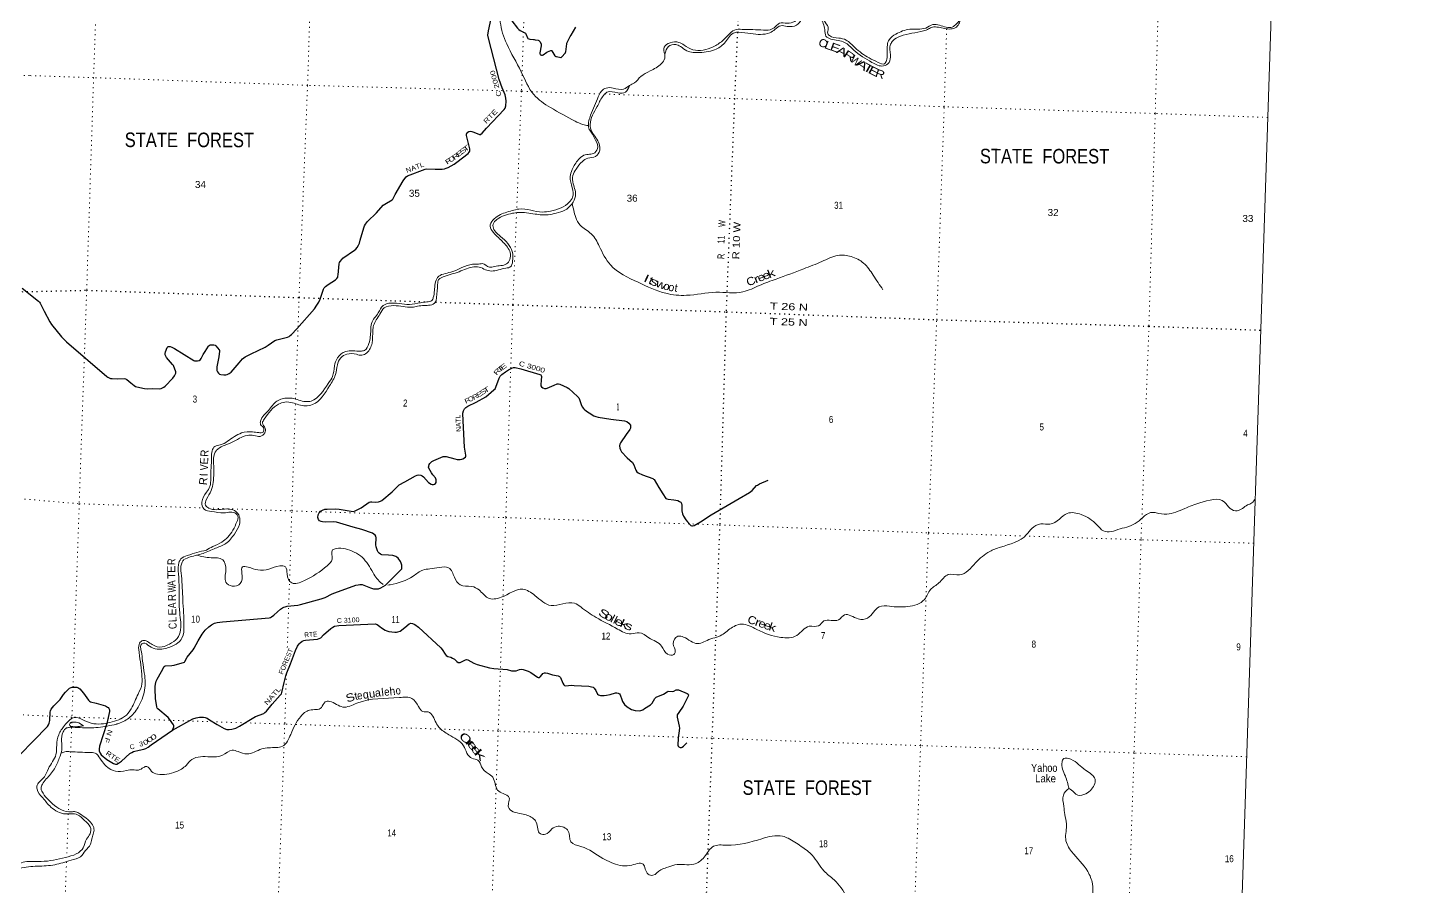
# Model space of a CAD drawing. Header units: feet. Extents: x -932108 to -739700, y 12311 to 202656.
# Drawn here: x -774070 to -739700, y 74600 to 96062 of the extents above; entities that cross this region are included whole.
import ezdxf
from ezdxf.enums import TextEntityAlignment as Align

# ---------------------------------------------------------------- set-up
doc = ezdxf.new("R2010")
doc.units = ezdxf.units.FT
doc.header["$LTSCALE"] = 80
doc.linetypes.add('DOT_DASHED', pattern=[7.7, 5, -1.2, 0.3, -1.2])
doc.linetypes.add('DOTTED', pattern=[1.5, 0.3, -1.2])
for name, color, linetype, lineweight in [('29', 7, 'Continuous', 25), ('30', 7, 'Continuous', 35), ('39', 7, 'Continuous', 13), ('4', 7, 'Continuous', 13), ('44', 7, 'DOT_DASHED', 13), ('6', 7, 'DOTTED', 25), ('7', 7, 'DOTTED', 13)]:
    doc.layers.add(name, color=color, linetype=linetype, lineweight=lineweight)
doc.layers.add('41', color=7, linetype='Continuous')

msp = doc.modelspace()

# ---------------------------------------------------------------- linework, layer by layer
at = {"layer": '29'}
msp.add_line((-758186.89, 84413.55), (-758110.75, 84296.78), dxfattribs=at)
for points in [[(-766705.48, 89420.8), (-766671.59, 89527.35), (-766656.03, 89558.79), (-766622.69, 89594.92), (-766553.75, 89642.34), (-766372.48, 89756.11), (-766338.6, 89788.32), (-766315.32, 89825.6), (-766310.66, 89846.57), (-766303.38, 89882.24), (-766279.11, 90158.86), (-766272.24, 90186.76), (-766255.94, 90217.05), (-766214.38, 90269.13), (-766186.08, 90296.28), (-765892.68, 90501.32), (-765865.9, 90526.96), (-765830.97, 90568.9), (-765796.04, 90622.49), (-765775.08, 90671.42), (-765751.86, 90745.76), (-765666.61, 91054.97), (-765647.01, 91107.15), (-765623.72, 91149.09), (-765568.65, 91214.38), (-765348.88, 91433), (-765180.13, 91619.78), (-765137.22, 91647.81), (-764956.08, 91755.61), (-764940.29, 91771.23), (-764926.32, 91792.2), (-764880.69, 91893.57), (-764676.26, 92234.13), (-764638.73, 92290.85), (-764601.48, 92332.79), (-764569.16, 92353.47), (-764133.43, 92526.19), (-764097.24, 92532.83), (-763876.49, 92526.14), (-763795.79, 92521.53), (-763707.3, 92521.53), (-763643.27, 92533.17), (-763603.68, 92544.83), (-763558.27, 92568.13), (-763403.81, 92649.66), (-763339.38, 92693.95), (-763057.63, 92915.31), (-763027.35, 92947.93), (-763017.03, 92972.39), (-763015.71, 92985.21), (-763015.71, 93029.48), (-763041.56, 93132.41), (-763092.62, 93362.78), (-763094.88, 93402.3), (-763090.23, 93416.28), (-763064.61, 93446.57), (-763034.1, 93465.21), (-763004.07, 93469.87), (-762964.48, 93467.54), (-762911.97, 93448.66), (-762774.81, 93385.92), (-762757.24, 93383.66), (-762736.28, 93395.31), (-762701.7, 93422.25), (-762600.45, 93549.69), (-762152.33, 94010.68), (-762128.53, 94047.74), (-762116.88, 94103.66), (-762107.5, 94219.07), (-762109.9, 94294.73), (-762128.01, 94379), (-762208.38, 94556.17), (-762276.09, 94760.97), (-762548.19, 95791.55), (-762559.31, 95869.89), (-762548.09, 95974.98), (-762364.07, 96838.35)], [(-761960.02, 96229.62), (-761818.83, 96042.32), (-761786.23, 96009.7), (-761756.63, 95986.04), (-761637.4, 95929.67), (-761623.22, 95918.83), (-761613.91, 95907.17), (-761572, 95804.65), (-761562.1, 95790.67), (-761541.72, 95779.02), (-761516.11, 95772.03), (-761420.18, 95765.55), (-761403.75, 95761.54), (-761378.14, 95755.72), (-761303.63, 95741.74), (-761287.32, 95734.75), (-761276.47, 95726.6), (-761257.05, 95704.46), (-761230.27, 95641.54), (-761229.11, 95626.4), (-761228.92, 95607.96), (-761267.15, 95425.34), (-761267.24, 95412.61), (-761264.04, 95402.71), (-761257.34, 95392.22), (-761248.9, 95382.9), (-761238.71, 95375.33), (-761225.62, 95371.25), (-761217.76, 95369.5), (-761204.13, 95370.17), (-761193.3, 95372.41), (-761183.7, 95377.07), (-761087.93, 95442.9), (-761071.74, 95453.09), (-760991.88, 95485.43), (-760981.4, 95487.76), (-760972.58, 95486.86), (-760965.1, 95483.68), (-760959.86, 95479.02), (-760892.04, 95356.69), (-760883.29, 95349.39), (-760865.85, 95339.21), (-760843.73, 95333.38), (-760736.61, 95312.41), (-760726.13, 95313.58), (-760719.32, 95317.98), (-760624.83, 95431.25), (-760617.85, 95444.06), (-760615.88, 95453.35), (-760588.74, 95651.45), (-760585.83, 95674.75), (-760580.01, 95688.73), (-760506.65, 95836.69), (-760483.97, 95873.22), (-760359.37, 96072.04)], [(-774199.43, 89547.87), (-773798.8, 89227.92), (-773772.6, 89202.29), (-773753.45, 89175.55), (-773735.93, 89141.71), (-773655.55, 88974.09), (-773510.82, 88711.82), (-773467.56, 88645.4), (-773220.73, 88335.5), (-773159.22, 88271.69), (-773096.15, 88212), (-772087.66, 87339.72), (-772062.26, 87324.22), (-772027.33, 87307.91), (-771992.4, 87296.26), (-771952.81, 87289.27), (-771817.9, 87280.15), (-771650.1, 87291.6), (-771618.96, 87285.88), (-771587.22, 87268.3), (-771488.67, 87185.41), (-771403.27, 87114.51), (-771373, 87095.87), (-771340.32, 87084.56), (-771146.47, 87042.55), (-771069.11, 87035.29), (-770954.15, 87039.47)], [(-769625.76, 87967.54), (-769546.22, 88097.82), (-769527.01, 88119.96), (-769501.98, 88132.77), (-769455.4, 88137.43), (-769411.16, 88135.1), (-769381.16, 88123.47), (-769364.01, 88110.64), (-769277.23, 88011.6), (-769270.86, 87998.8), (-769268.54, 87977.83), (-769285.27, 87832.34), (-769332.96, 87586.12), (-769334.32, 87493.17), (-769318.02, 87455.89), (-769294.43, 87423.81), (-769273.78, 87404.62), (-769238.85, 87395.3), (-769162.8, 87383.13), (-769115.44, 87383.65), (-769075.85, 87392.97), (-769026.95, 87413.94), (-768980.5, 87453.01), (-768782.58, 87682.07), (-768691.63, 87786.76), (-768660.2, 87810.06), (-768628.64, 87830.32), (-768476.32, 87906.83), (-768127.06, 88078.83), (-768052.44, 88124.63), (-767886.45, 88241.18), (-767835.88, 88259.77), (-767704.64, 88289.15), (-767570.42, 88327.34), (-767533.16, 88343.65), (-767506.19, 88362.68), (-767467.96, 88394.92), (-767337.63, 88536.54), (-766892.68, 89035.48), (-766833.42, 89126.57), (-766789.18, 89203.46), (-766756.72, 89277.82), (-766705.48, 89420.8)], [(-770954.15, 87039.47), (-770769.07, 87036.51), (-770726.81, 87044.61), (-770694.21, 87056.27), (-770661.61, 87072.58), (-770631.15, 87097.38), (-770433.72, 87304.51), (-770391.49, 87361.51), (-770367.17, 87406.77), (-770363.55, 87424.42), (-770366.05, 87456.59), (-770422.78, 87613.31), (-770443.89, 87643.45), (-770594.91, 87818.35), (-770613.88, 87848.5), (-770627.85, 87881.12), (-770632.51, 87916.07), (-770623.94, 87956.53), (-770576.62, 88062.87), (-770556.72, 88088.68), (-770530.05, 88095.49), (-770506.76, 88095.49), (-770462.52, 88076.85), (-770399.13, 88041.47), (-769913.84, 87742.04), (-769894.93, 87734.33), (-769867.56, 87729.67), (-769819.83, 87734.33), (-769779.08, 87745.98), (-769746.66, 87764.4), (-769725.52, 87787.92), (-769677.61, 87888.54), (-769625.76, 87967.54)], [(-763939.06, 84884.03), (-763974.37, 84934), (-764007.72, 84993.43), (-764038, 85054.01), (-764044.98, 85077.31), (-764040.83, 85104.88), (-764026.35, 85140.23), (-764012.38, 85168.19), (-763986.77, 85196.15), (-763963.48, 85214.79), (-763909.2, 85243.64), (-763679.39, 85340.62), (-763641.79, 85347.6), (-763604.87, 85345.28), (-763388.21, 85282.39), (-763327.76, 85270.72), (-763250.92, 85266.05), (-763217.15, 85273.05), (-763189.28, 85288.12), (-763125.17, 85328.97), (-763112.36, 85349.94), (-763108.98, 85376.13), (-763144.57, 85580.26), (-763176.18, 86230.89), (-763187.86, 86426.53), (-763172.9, 86484.74), (-763149.62, 86531.34), (-763117.02, 86563.97), (-763059.34, 86605.23), (-762854.34, 86702.54), (-762610.35, 86836.91), (-762544.17, 86890.19), (-762409.11, 87006.7), (-762380, 87036.99), (-762360.02, 87074.82), (-762280.61, 87302.41), (-762254.26, 87349.23), (-762212.34, 87395.83), (-762122.39, 87462.53), (-762047.01, 87507.68), (-761963.18, 87554.28), (-761923.23, 87567.95), (-761881.67, 87570.6), (-761739.24, 87534.13), (-761261.1, 87393.5), (-761240.65, 87379.96), (-761228.5, 87370.2), (-761221.51, 87342.24), (-761229.55, 87248.14), (-761240.14, 87132.52), (-761236.74, 87106.74), (-761223.84, 87083.59), (-761186.58, 87055.63), (-761149.33, 87041.64), (-761107.61, 87044.17), (-761079.47, 87050.96), (-760900.91, 87127.5), (-760827.97, 87155.82), (-760793.04, 87160.48), (-760761.78, 87152.45), (-760580.87, 87070.84), (-760538.06, 87039.31), (-760321.5, 86843.58), (-760289.57, 86807.45), (-760267.94, 86766.68), (-760232.97, 86644.75), (-760202.74, 86587.26), (-760172.46, 86545.32), (-760156.16, 86526.67), (-760094.16, 86476.31), (-760032.74, 86433.47), (-759916.31, 86363.56), (-759860.26, 86339.74), (-759804.54, 86323.95), (-759488.22, 86274), (-759143.69, 86234.77), (-759084.99, 86216.76), (-759038.42, 86177.15), (-758998.83, 86128.22), (-758994.36, 86088.04), (-758998.83, 86048.99), (-759012.8, 86016.37), (-759105.12, 85895.01), (-759247.99, 85687.82), (-759261.2, 85651.11), (-759271.28, 85606.26), (-759261.97, 85550.33), (-759245.67, 85508.39), (-759219.28, 85460.81), (-759079.98, 85314.29), (-758951.1, 85191.49), (-758915.26, 85137.33), (-758866.11, 85000.71), (-758841.65, 84963.14), (-758804.39, 84935.17), (-758696.04, 84883.44), (-758441.12, 84795.36), (-758419.01, 84781.38), (-758407.45, 84767.64), (-758287.42, 84567.7), (-758186.89, 84413.55)], [(-765043.16, 82875.37), (-765213.07, 82888.85), (-765247.72, 82900.92), (-765277.99, 82924.22), (-765301.28, 82949.86), (-765321.28, 82988.85), (-765357.16, 83082.67), (-765366.1, 83139.34), (-765352.18, 83312.5), (-765362.98, 83352.97), (-765381.61, 83380.94), (-765409.56, 83404.24), (-765446.07, 83424.15), (-765715.12, 83515.61), (-765932.56, 83580.05), (-766348, 83700.18), (-766409.65, 83707.84), (-766626.7, 83700.5), (-766692.64, 83707.17), (-766725.24, 83716.49), (-766769.48, 83739.79), (-766791.82, 83769.81), (-766811.4, 83821.35), (-766805.2, 83889.72), (-766778.8, 83940.18), (-766743.87, 83979.8), (-766699.62, 84005.43), (-766635.52, 84023.67), (-766580.86, 84028.73), (-766366.15, 84035.88), (-766282.8, 84026.4), (-765977.96, 83973.79), (-765924.19, 83972.81), (-765877.61, 83986.79), (-765732.99, 84062.28), (-765532.98, 84201.16), (-765494.61, 84214.71), (-765463.12, 84212.81), (-765364.32, 84203.96), (-765295.46, 84210.48), (-765248.88, 84224.46), (-765210.79, 84244.56), (-764952.97, 84458.38), (-764815.18, 84602.99), (-764777.34, 84632.25), (-764640.11, 84708.92), (-764369.83, 84858.27), (-764331.17, 84873.81), (-764290.65, 84881.57), (-764239.42, 84874.58), (-764202.17, 84860.6), (-764175.32, 84838.59), (-764044.01, 84694.24), (-763982.11, 84648.56), (-763951.84, 84641.57), (-763920.68, 84641.77), (-763893.62, 84650.89), (-763872.66, 84669.53), (-763856.36, 84692.84), (-763850.51, 84726), (-763851.71, 84760.41), (-763874.99, 84807.01), (-763939.06, 84884.03)], [(-758110.75, 84296.78), (-758091.84, 84282.73), (-758054.58, 84273.41), (-757912.67, 84264.65), (-757814.73, 84243.12), (-757768.15, 84222.15), (-757739.42, 84199.16), (-757721.58, 84170.88), (-757714.59, 84128.94), (-757710.08, 83985.2), (-757693.64, 83912.23), (-757670.35, 83856.31), (-757614.46, 83758.44), (-757575.69, 83709.19), (-757486.39, 83620.96), (-757467.76, 83611.64), (-757445.36, 83610.72), (-757402.56, 83620.96), (-757246.29, 83712.15), (-756981.33, 83885.95), (-756283.39, 84293.77), (-756020.89, 84447.68), (-755957.63, 84492.45), (-755843.52, 84615.95), (-755826, 84630.94), (-755773.66, 84657.89), (-755558.28, 84748.86)], [(-767820.05, 81466.28), (-767749.78, 81527.28), (-767693.95, 81563.4), (-767663.68, 81577.38), (-767626.42, 81591.36), (-767577.38, 81603.36), (-767315.68, 81631.69), (-767246.85, 81647.28), (-766727.83, 81786.65), (-766633.26, 81822.05), (-766451.91, 81912.36), (-766386.42, 81938.56), (-765862.76, 82125.12), (-765800.77, 82138.95), (-765758.86, 82143.61), (-765705.3, 82143.61), (-765659.76, 82132.76), (-765492.59, 82065.4), (-765423.53, 82038.76), (-765350.7, 82034.47), (-765293.13, 82041.09), (-765234.92, 82062.06), (-765176.7, 82092.35), (-765123.66, 82129.32), (-764735.63, 82507.85), (-764716.79, 82537.42), (-764712.13, 82563.05), (-764712.13, 82628.29), (-764728.43, 82679.56), (-764746.91, 82721.42), (-764807.61, 82800.73), (-764837.88, 82826.36), (-764863.49, 82842.67), (-764938.44, 82867.06), (-765043.16, 82875.37)], [(-770317.6, 80155.36), (-770169.4, 80193.13), (-770148.33, 80204.91), (-770139.02, 80218.89), (-770080.06, 80326.8), (-769927.11, 80517.15), (-769902.26, 80554.29), (-769799.66, 80741.52), (-769701.57, 80906.9), (-769630.21, 81004.16), (-769538.84, 81088.86), (-769471.86, 81136.98), (-769394.32, 81175.5), (-769329.82, 81195.23), (-769196.68, 81213.16), (-768025.67, 81313.84), (-767994.34, 81321.06), (-767968.73, 81335.04), (-767915.67, 81383.28), (-767820.05, 81466.28)], [(-770444.27, 78502.29), (-769937.86, 78786.59), (-769856.19, 78816.17), (-769772.36, 78827.83), (-769672.23, 78827.83), (-769627.98, 78820.83), (-769582.05, 78802.94), (-769518.54, 78764.91), (-769332.54, 78646.1), (-769152.94, 78545.87), (-769083.08, 78524.9), (-769032, 78526.06), (-768964.32, 78534.22), (-768864.18, 78559.85), (-768771.23, 78602.25), (-768412.83, 78823.91), (-768371.67, 78844.14), (-768165.67, 78920.33), (-768134.15, 78944.34), (-768096.89, 78979.29), (-767955.62, 79153.11), (-767749.92, 79377.75), (-767724.31, 79412.7), (-767709.97, 79450.93), (-767658.18, 79701.04), (-767616.38, 79863.64), (-767590.41, 79934.66), (-767493.12, 80166.06), (-767373.26, 80496.47), (-767316.8, 80608.1), (-767281.87, 80659.36), (-767254.43, 80691.32), (-767200.37, 80731.6), (-767160.78, 80747.91), (-767124.45, 80756.34), (-766820.69, 80779.78), (-766776.55, 80792.18), (-766739.29, 80813.15), (-766667.74, 80884.19), (-766489.31, 81049.86), (-766441.22, 81083.45), (-766394.65, 81102.1), (-766284.98, 81117.29), (-765376.33, 81159.75), (-765354.9, 81158.02), (-765326.96, 81146.37), (-765261.3, 81095.5), (-765218.46, 81065.79)], [(-765218.46, 81065.79), (-765130.79, 81004.99), (-765089.44, 80987.92), (-765040.53, 80973.94), (-764891.5, 80955.3), (-764847.26, 80955.3), (-764814.5, 80960.38), (-764756.44, 80983.26), (-764637.24, 81074.24), (-764528.23, 81160.35), (-764488.64, 81176.66), (-764446.28, 81171.85), (-764388.51, 81148.7), (-764293.74, 81078.89), (-763739.98, 80561.5), (-763705.73, 80524.07), (-763632.86, 80407.71), (-763600.69, 80372.3), (-763560.67, 80349.45), (-763491.28, 80326.11), (-763444.24, 80307.51), (-763398.01, 80276.27), (-763339.45, 80218.96), (-763305.32, 80200.53), (-763276.58, 80193.33), (-763257.95, 80197.99), (-763188.24, 80227.94), (-763125.21, 80263.23), (-763092.61, 80270.22), (-763066.96, 80263.24), (-762914.23, 80178.25), (-762829.47, 80149.05), (-762519.76, 80062.84), (-762417.21, 80044.05), (-762082.36, 80020.98), (-761973.7, 79990.61), (-761920.49, 79985.63), (-761857.26, 79990.61), (-761768.77, 80025.56), (-761726.68, 80031.35), (-761682.61, 80025.56), (-761558.03, 79978.97), (-761491.62, 79946.59), (-761325.16, 79827.5), (-761306.53, 79820.51), (-761287.6, 79820.63), (-761269.28, 79825.17), (-761252.98, 79839.16), (-761207.62, 79894.69), (-761185.44, 79918.38), (-761150.51, 79934.69), (-761122.57, 79937.02), (-761074.25, 79931.73), (-760946.77, 79885.15), (-760801.22, 79862.46), (-760772.86, 79849.55), (-760749.98, 79822.84), (-760690.26, 79682.31), (-760667.32, 79638.77), (-760648.69, 79620.13), (-760633.52, 79615.31), (-760464.56, 79627.66), (-760401.85, 79624.79), (-760038.58, 79606.14), (-759969.36, 79591.2), (-759926.81, 79578.18), (-759905.85, 79559.54), (-759864.99, 79499.26), (-759820.92, 79404.61), (-759795.25, 79384.78), (-759748.67, 79373.13), (-759659.01, 79371.26), (-759599.64, 79377.79), (-759503.74, 79399.86), (-759372.38, 79436.93), (-759341.16, 79438.38), (-759303.9, 79429.06), (-759273.63, 79410.42), (-759258.99, 79388.66), (-759217.42, 79274.12)], [(-770444.27, 78502.29), (-770414.96, 78592.43), (-770412.63, 78620.39), (-770421.03, 78643.35), (-770522.08, 78778.84), (-770557.6, 78821.71), (-770810.83, 79039.82), (-770827.13, 79058.46), (-770838.82, 79086.89), (-770868.3, 79294.87), (-770880.69, 79538.48), (-770877.57, 79598.11), (-770871.38, 79657.31), (-770852.75, 79727.22), (-770827.29, 79780.47), (-770718.63, 79969.56), (-770650.16, 80095.38), (-770631.15, 80109.25), (-770458.22, 80119.53), (-770399.83, 80130.34), (-770317.6, 80155.36)], [(-774612.84, 77530.47), (-773572.84, 78598.8), (-773544.63, 78641.34), (-773528.33, 78678.63), (-773515.34, 78745.11), (-773506.59, 78956.26), (-773498.06, 78990.87), (-773477.1, 79030.48), (-773410.68, 79113.72), (-773252.51, 79271.85), (-773169.41, 79395.69), (-773118.49, 79459.23), (-773017.26, 79553.94), (-772978.78, 79575.73), (-772954.36, 79582.51), (-772839.06, 79582.72), (-772809.93, 79575.45), (-772759.88, 79540.78), (-772670.55, 79432.92), (-772542.05, 79252.74), (-772517.71, 79228.54), (-772492.09, 79216.89), (-772356.94, 79179.02), (-772123.53, 79110.25), (-772068.28, 79084.07), (-772047.32, 79070.09), (-772035.68, 79051.45), (-772021.71, 79014.17), (-772020.09, 78976.46), (-772089.24, 78668.9), (-772270.58, 78104.54), (-772281.36, 78033.18), (-772275.53, 77986.57), (-772255.74, 77928.32), (-772229.15, 77892.32), (-772089.27, 77771.71), (-771921.58, 77669.67), (-771873.85, 77653.36), (-771838.77, 77658.71), (-771797, 77678.99), (-771718.69, 77729.92), (-771508.25, 77923.66), (-771464.71, 77951.81), (-771418.61, 77970.26), (-771278.66, 78009.65), (-771158.96, 78033.18), (-771111.23, 78049.49), (-771056.5, 78079.78), (-770978.6, 78136.85), (-770444.27, 78502.29)], [(-759217.42, 79274.12), (-759198.47, 79221.89), (-759149.05, 79149.44), (-759079.02, 79085.77), (-758974.4, 79023.61), (-758884.24, 78995.89), (-758783.45, 78988.66), (-758736.88, 78995.65), (-758687.04, 79013.62), (-758646.06, 79044.59), (-758499.36, 79142.45), (-758458.3, 79184.21), (-758385.25, 79300.91), (-758352.63, 79329.49), (-758174.25, 79403.45), (-758081.37, 79466.36), (-758052.08, 79478.61), (-757941.77, 79472.27), (-757916.03, 79480.34), (-757857.82, 79512.96), (-757826.29, 79517.67), (-757794.94, 79512.96), (-757578.38, 79424.41), (-757559.64, 79408.31), (-757550.43, 79384.8), (-757552.76, 79356.84), (-757682.94, 79103.9), (-757792.85, 78948.73), (-757827.54, 78888.47), (-757832.2, 78865.17), (-757829.65, 78829.89), (-757776.45, 78605.46), (-757775.15, 78555.26), (-757807.24, 78307.05), (-757813.26, 78127.74), (-757805.42, 78103.21), (-757786.79, 78089.23), (-757751.86, 78072.91), (-757726.2, 78070.06), (-757705.29, 78079.9), (-757675.21, 78104.86), (-757586.98, 78188.72)]]:
    msp.add_lwpolyline(points, dxfattribs=at)
at = {"layer": '39'}
for points in [[(-762291, 96861.12), (-762271.29, 96634.75), (-762252.18, 96198.13), (-762092.09, 95653.12), (-761728.21, 94954.91), (-761415.73, 94385.82), (-760998.73, 94062.9), (-760382.63, 93724.18), (-760192.34, 93638.09), (-760049.15, 93610.61)], [(-750732.62, 96287.82), (-750846.92, 96156.84), (-750955.16, 96072.26), (-751276.12, 96119.02), (-751438.97, 96133.42), (-751617.79, 96049.56), (-752016.54, 96016.61), (-752366.32, 95894.99), (-752533.19, 95756.17), (-752576.55, 95628.71), (-752582.21, 95382.74), (-752600.09, 95236.12), (-752649.68, 95155.31), (-752807.62, 95191.71), (-753031.28, 95301.3), (-753388.22, 95561.35), (-753608.78, 95749.51), (-753792.43, 95799.02), (-754026.13, 95858.54), (-754068.15, 95918.69), (-754053.63, 96031.13), (-754129.87, 96195.53), (-754329.61, 96604.86), (-754493.24, 96855.38), (-754603.32, 96877.82), (-754685.05, 96800.27), (-754723.85, 96583.84), (-754755.06, 96355.01), (-754891.71, 96215.02), (-755083.21, 96167.97), (-755270.71, 96171.22), (-755362.52, 96094.06), (-755554.07, 95994.55), (-755668.97, 95996.99), (-756206.89, 96015.86), (-756397.2, 95999.04), (-756547.16, 95879.75), (-756700.41, 95728.3), (-756928.11, 95581.76), (-757437.45, 95506.69), (-757658.86, 95622.24), (-757787.33, 95689.78), (-758005.61, 95680.1), (-758153.23, 95568.79), (-758140, 95392.71)], [(-758140.27, 95396.33), (-758049.7, 95584.95), (-757866.03, 95638.36), (-757748.92, 95589.41), (-757587.79, 95480.24), (-757264.81, 95436.74), (-756851.69, 95524.31), (-756624.81, 95701.15), (-756397.81, 95932.47), (-756286.46, 95942.27), (-755987.11, 95910.47), (-755518.25, 95930.6), (-755385.84, 96014.25), (-755241.02, 96105.49), (-755078.17, 96091.09), (-754847.02, 96120.46), (-754707.56, 96280.52), (-754631.39, 96523.75), (-754609.78, 96765.06), (-754532.2, 96788.28), (-754423.17, 96636.74), (-754244.99, 96294.84), (-754139.27, 96008.22), (-754111.3, 95847.72), (-753987.09, 95774.29), (-753645.4, 95690.39), (-753416.86, 95499.9), (-752961.04, 95189.6), (-752673.98, 95101.77), (-752535.44, 95187.2), (-752501.79, 95375.58), (-752495.26, 95643.71), (-752441.48, 95728.4), (-752251.23, 95846.12), (-751669, 95978.9), (-751544.05, 96026.51), (-751451.5, 96071.35), (-751298.33, 96067.42), (-750989.3, 96025.15), (-750852.27, 96072.3), (-750775.3, 96182.31), (-750732.82, 96287.62)], [(-758140, 95392.71), (-758139.86, 95293.83), (-758223.74, 95161.88), (-758505.4, 94977.08), (-758736.73, 94840.77), (-758900.45, 94679.64), (-759023.34, 94612.98)], [(-759022.51, 94613.48), (-759119.32, 94450.02), (-759313.73, 94431.33), (-759585.52, 94445.92), (-759696.97, 94331.19), (-759831.71, 94086.2), (-760004.6, 93640.89), (-759961.47, 93455.58), (-759862.44, 93306.44), (-759765.81, 92993.94), (-759868.69, 92840.54), (-760066.16, 92795.74), (-760200.35, 92718.21), (-760357.36, 92522.52), (-760438.08, 92368.25), (-760426.36, 92153.89), (-760371.95, 91845.05), (-760464.34, 91650.88), (-760635.87, 91496.1), (-760852.49, 91425.82), (-761051.89, 91383.11), (-761382.02, 91401.98), (-761802.15, 91440.49), (-761946.21, 91419.85), (-762335.62, 91265.47), (-762428.94, 91150.03), (-762433.65, 91081.6), (-762247.3, 90844.32), (-761953.71, 90461.62), (-761943.02, 90221.07), (-761996.84, 90083.92), (-762111.16, 90050.02), (-762477.16, 89977.46), (-762623.18, 90009.36), (-762777.85, 90077.92), (-762953.5, 90074.65), (-763329.86, 89943.97), (-763728.55, 89810.13), (-763795, 89762.26), (-763817.81, 89644.08), (-763844.78, 89318.22), (-763869.29, 89208.19), (-764007.75, 89124.77), (-764155.2, 89120.41), (-764319.55, 89096.52), (-764457.64, 89073.63), (-764918.07, 89113.71), (-765152.43, 89054.2), (-765259.26, 88902.96), (-765420, 88612.57), (-765438.87, 88492.22), (-765457.3, 88178.14), (-765590.02, 87933.07), (-765715.44, 87873.36), (-765845.66, 87896.58), (-766087.63, 87899.92), (-766238.49, 87808.92), (-766324.2, 87630.63), (-766372.08, 87388.32), (-766518.25, 87109.46), (-766944.29, 86639.68), (-767121.06, 86608.2), (-767446.86, 86685.43), (-767635.82, 86702.85), (-767793.15, 86652.46), (-768152.86, 86278.98), (-768195.03, 86181.74), (-768127.59, 86049.97), (-768138.32, 85931.33), (-768254.62, 85847.06), (-768409.17, 85867.18), (-768574.43, 85871.58), (-768970.84, 85693.25), (-769350.06, 85490.04), (-769397.56, 85411.16), (-769417.32, 85165.74), (-769427.76, 84695.96), (-769476.15, 84492.01), (-769595.6, 84276.69), (-769617.67, 84126.2), (-769539.87, 84052.55), (-769143.27, 84031.1), (-768833.9, 83946.44), (-768764.68, 83808.55), (-768773.21, 83643.41), (-768897.56, 83406.09), (-769108.53, 83172.12), (-769367.5, 83051.01), (-769681.09, 82921.43), (-770001.5, 82833.48), (-770161.4, 82769.06)], [(-759022.08, 94613.73), (-759170.85, 94524.66), (-759430.23, 94546.84), (-759607.66, 94549.7), (-759723.8, 94469.45), (-759824.01, 94281.64), (-760016.22, 93806.81), (-760027.66, 93516.67), (-759968.62, 93427.61), (-759899.7, 93300.58), (-759812.99, 93076.49), (-759891.31, 92932.22), (-760160.07, 92870.01), (-760297.47, 92762.34), (-760454.68, 92510.15), (-760503.89, 92336.5), (-760454.42, 92056.1), (-760443.57, 91819.58), (-760529.06, 91697.79), (-760730.34, 91556.28), (-760997.8, 91475.85), (-761194.47, 91451.2), (-761786.65, 91526.66), (-761957.69, 91486.89), (-762287.25, 91366.5), (-762435.2, 91247.13), (-762505.69, 91096.51), (-762423.01, 90941.95), (-762176.63, 90692.25), (-762005.02, 90439.4), (-762013.95, 90264.18), (-762096.96, 90154.4), (-762395.93, 90093.36), (-762523.87, 90072.1), (-762699.82, 90163.68), (-762760.73, 90153.94), (-762825.51, 90148.38), (-762944.67, 90144.94), (-763489, 89950.15), (-763821.13, 89815.74), (-763879.46, 89666.66), (-763925.67, 89313.29), (-763964.95, 89238.14), (-764091.35, 89204.7), (-764249.43, 89186.63), (-764521.5, 89142.71), (-765038.88, 89170.87), (-765180.26, 89115.82), (-765302.31, 88936.92), (-765470.23, 88669), (-765489.07, 88498.21), (-765536.41, 88167.08), (-765646.06, 87995.78), (-765745.72, 87975.43), (-766115.23, 87967.59), (-766323.18, 87810.19), (-766395.82, 87605.16), (-766444.49, 87342.7), (-766550.11, 87171.24), (-766981.09, 86729.9), (-767120.88, 86715.15), (-767452.49, 86798.65), (-767701.21, 86784.09), (-767834.53, 86728.73), (-768043.41, 86496.71), (-768245.58, 86230.11), (-768242.87, 86145.26), (-768163.93, 86049.36), (-768179.75, 85955.14), (-768291.33, 85939.29), (-768443.87, 85959.34), (-768717.33, 85931.61), (-769068.43, 85725.29), (-769255.63, 85633.68), (-769386.3, 85594.36), (-769455.13, 85486.04), (-769469.86, 85317.11), (-769490.35, 84797.27), (-769510.37, 84596.26), (-769598.84, 84450.36), (-769709.41, 84204.43), (-769657.74, 84030.9), (-769472.38, 83973.25), (-769159.17, 83934.86), (-768859.18, 83919.17), (-768809.51, 83848.63), (-768835.05, 83712.4), (-769064.14, 83325.78), (-769212.09, 83206.41), (-769434.41, 83093.97), (-769599.37, 83003.51)], [(-760453.04, 91665.65), (-760364.47, 91318.08), (-760255.18, 91122.13), (-759979.17, 90907.6), (-759777.63, 90595.06), (-759499.38, 90130.22), (-758808.36, 89695.76), (-758111.07, 89420.48), (-757598.59, 89370.31), (-756861.22, 89446.61), (-756186.98, 89456.75), (-755768.97, 89620.12), (-755355.31, 89775.58), (-754667.27, 90033.4), (-754214.23, 90215.58), (-753814.91, 90365.55), (-753481.07, 90338.46), (-753168.75, 90174.99), (-752930.48, 89873.13), (-752686.61, 89508.51)], [(-746760.52, 83537.33), (-746332.36, 83702.32), (-745945.42, 83947.61), (-745859.12, 83936.19), (-745594.17, 83901.69), (-745144.65, 84045.67), (-744761.92, 84184.17), (-744147.8, 84204.72), (-744010.89, 84044.02), (-743829.56, 83986.53), (-743573.66, 84131.98), (-743466.77, 84182.31), (-743381.62, 84297.78)], [(-765062.14, 82130.26), (-765003.22, 82140.96), (-764427.89, 82354.72), (-764183.83, 82506.68), (-764015.21, 82536.46), (-763779.79, 82571.71), (-763542.17, 82560.47), (-763396.11, 82324.75), (-763256.29, 82135.69), (-762967.32, 82096.22), (-762781.07, 82010.28), (-762565.01, 81810.19), (-762231.52, 81825.49), (-761688.97, 82026.4), (-761388.34, 81873.47), (-760980.72, 81619.52), (-760688.51, 81662.66), (-760397.4, 81677.59), (-760241.67, 81584.77), (-759856.62, 81321.61), (-759319.26, 81032.36), (-758983.11, 80910.34), (-758782.18, 80940.88), (-758536.92, 80816.33), (-758218.45, 80604.19), (-758072.89, 80406.83), (-757913.91, 80396.62), (-757876.89, 80465.81), (-757931.71, 80661.66), (-757811.2, 80852.73), (-757672.77, 80833.23), (-757320.16, 80668.19), (-756992.77, 80784.62), (-756788.55, 80847.32), (-756514.87, 81034.45), (-756223.58, 81156.33), (-755837.55, 81020.26), (-755240.06, 80823.52), (-754840.6, 80874.6), (-754527.05, 81100.54), (-754294.44, 81115.73), (-754160.68, 81233.63), (-753800.44, 81262.02), (-753644.28, 81385.1), (-753305.17, 81287.18), (-753070.3, 81308.33), (-752780.8, 81589.69), (-752522.09, 81601.84), (-752066.35, 81596.26), (-751647.79, 81773.73), (-751496.86, 82020.11), (-751286.57, 82185.49), (-751052.38, 82394.33), (-750770.21, 82387.41), (-750371.13, 82684.7), (-750016.85, 82971.62), (-749750.37, 83078.31), (-749096.45, 83391.93), (-748965.21, 83548.27), (-748742.96, 83658.7), (-748513.24, 83651.8), (-748276.27, 83777.8), (-748081.04, 83919.55), (-747728.99, 83893.77), (-747339.75, 83634.49), (-747176.09, 83486.88), (-746760.52, 83537.33)], [(-769599.37, 83003.51), (-770076.7, 82870.7), (-770233.37, 82785.98), (-770297.58, 82641.16), (-770289.82, 82326.06), (-770271.62, 81508.08), (-770246.6, 81016.75), (-770327.78, 80799.94), (-770520.99, 80658.12), (-770701.44, 80584.41), (-770951.33, 80642.54), (-771187.39, 80744.53), (-771266.56, 80681.01), (-771288.87, 80524.48), (-771248.72, 80212.16), (-771214.46, 79904.1), (-771207.88, 79661.69), (-771304.58, 79409.16), (-771480.5, 79040.66), (-771647.66, 78843.33), (-771841.26, 78747.77)], [(-769838.45, 82879.18), (-769479.77, 82813.22), (-769191.12, 82765.69), (-769110.64, 82504.26), (-769110.3, 82205.59), (-768956.91, 82104.79), (-768750.6, 82169.43), (-768708.2, 82426.08), (-768697.74, 82589.13), (-768556.89, 82579.62), (-768309.49, 82509.48), (-768036.43, 82527.13), (-767764.78, 82611.42), (-767622.56, 82585.72), (-767581.04, 82410.57), (-767464.88, 82184.08), (-767160.1, 82238.84), (-766578.33, 82615.8), (-766456.92, 82778.58), (-766441.82, 83008.04), (-766353.69, 83042.96), (-766124.05, 83034.04), (-765704.54, 82826.05), (-765433.26, 82440.17), (-765213.94, 82169.32), (-765183.43, 82148.34)], [(-770161.4, 82769.06), (-770203.94, 82703.38), (-770234.55, 82602.39), (-770223.7, 82365.87), (-770186.85, 81765.11), (-770157.95, 81116.22), (-770208.61, 80803.39), (-770308.05, 80686.17), (-770511.84, 80583.1), (-770830.65, 80530.9), (-771021.41, 80604.9), (-771173.82, 80679.43), (-771238.49, 80625.44), (-771234.72, 80516.32), (-771200.75, 80303.12), (-771160.37, 79996.84), (-771127.83, 79747.37), (-771143.57, 79501.79), (-771305.52, 79078.26), (-771538.06, 78808.81), (-771826.35, 78660.59), (-771850.75, 78653.88)], [(-754374.79, 72162.67), (-754393.99, 72293.08), (-754165.21, 72518.28), (-754079.42, 72698.58), (-754094.04, 72890.85), (-754084.32, 73086.22), (-753963.18, 73293.4), (-753717.27, 73441.25), (-753475.76, 73528.73), (-753407.46, 73725.86), (-753503.91, 74145.3), (-753591.29, 74334.35), (-753907.15, 74766.34), (-754160.6, 74990.09), (-754453.96, 75378.84), (-754729.57, 75603.44), (-755054.56, 75803.73), (-755193.75, 75855.55), (-755714.7, 75793.04), (-756600.61, 75633.71), (-756924.58, 75603.92), (-757157.28, 75330.44), (-757414.3, 75156.79), (-757887.02, 75140.84), (-758093.49, 75072.17), (-758238.82, 75019.29), (-758438, 74879.72), (-758555.97, 74906.5), (-758683.18, 75159.64), (-759013.44, 75124.04), (-759257.42, 75127.46), (-759690.29, 75303.68), (-760237.4, 75601.39), (-760485.23, 75711.91), (-760555.25, 75983.01), (-760808.64, 76105.86), (-760960.65, 76037.09), (-761125.27, 75904.25), (-761249.92, 75915.14), (-761351.37, 76207.65), (-761446.03, 76314.24), (-761722.46, 76415.78), (-762048.8, 76581.82), (-762044.99, 76678.53), (-762027.34, 76819.1), (-762178.64, 76921.84), (-762318.57, 77005.97), (-762440.99, 77329.56), (-762558.28, 77424.92), (-762721.29, 77588.65), (-762809.38, 77759.56), (-762960.97, 77803.79), (-763172.58, 78116.72), (-763539.03, 78391.26), (-763787.71, 78582.53), (-763858.03, 78692.21), (-764053.26, 78960.11), (-764187.91, 78973.41), (-764294.02, 79096.59), (-764459.55, 79298.76), (-764767.36, 79320.8), (-765838.11, 79180.76), (-766186.94, 79083.32), (-766516.33, 79223.24), (-766629.78, 79211.5), (-766724.13, 79069.87), (-767017.14, 79006.59), (-767241.29, 78847.8), (-767490.89, 78401.43), (-767696.26, 78104.7), (-767856.91, 78072.6), (-768213.35, 78038.01), (-768585.53, 77911.2), (-768805.13, 77970.18), (-768953.09, 78004.17), (-769193.93, 77882.36), (-769500.25, 77839.77), (-769962.87, 77772.98), (-770103.79, 77627.1), (-770356.14, 77469.41), (-770822.63, 77406.81), (-770967.22, 77474.98), (-771087.35, 77600.72), (-771169.12, 77573.62), (-771292.68, 77509.81), (-771437.72, 77515.44), (-771743.96, 77474.87), (-771984.26, 77520.52), (-772257.57, 77803.56), (-772381.57, 77933.49), (-772510.25, 77944.54)], [(-771841.26, 78747.77), (-772284.41, 78658.19), (-772546.87, 78704.71), (-772946.34, 78806.99), (-773021, 78755.4), (-773145.41, 78618.98), (-773289.51, 78392.51), (-773340.2, 78130.13), (-773357.47, 77896.71), (-773548.87, 77544.95), (-773647.62, 77342.96), (-773827.5, 77129.98), (-773831.39, 77031.25), (-773688.64, 76813.83), (-773487.8, 76586.07), (-773117.38, 76412.27), (-772971.95, 76416.71), (-772821.58, 76392.71), (-772643.51, 76252.61), (-772500.72, 76087.65), (-772505.37, 75918.32), (-772595.3, 75786.61), (-772674.46, 75569.73), (-772850.02, 75415.11), (-773119.81, 75326.71), (-773727.04, 75225.17), (-774134.99, 75214.78), (-774303.49, 75168.16), (-774524.2, 75066.25), (-774704.57, 74888.04)], [(-772673.4, 78616.79), (-772825.5, 78699.38), (-772948.29, 78706.17), (-772982.86, 78699.44), (-773012.57, 78662.25), (-773019.48, 78640.32), (-772932.44, 78596.58), (-772770.89, 78600.4), (-772673.44, 78616.81)], [(-771850.75, 78653.88), (-772303.78, 78576.21), (-772751.94, 78569.39), (-773003.82, 78577.16), (-773091.23, 78560.37), (-773179.81, 78462.91), (-773217.22, 78230.28), (-773211.45, 78018.18), (-773274.26, 77806.71), (-773395.69, 77541.02), (-773493.92, 77403.58), (-773697.22, 77159.23), (-773731.73, 77051.6), (-773708.4, 76978.05), (-773580.18, 76801.54), (-773444.42, 76663.09), (-772969.96, 76467.09), (-772869, 76469.22), (-772758.18, 76414.47), (-772467.17, 76171.1), (-772407.63, 76043.68), (-772431, 75911.4), (-772464.12, 75787.57), (-772497.64, 75653.67), (-772620.83, 75497.02), (-772747.89, 75344.55), (-772981.42, 75254.74), (-773385.28, 75143.29), (-773820.44, 75107.72), (-774266.39, 75054.41), (-774469.23, 74975.52), (-774706.8, 74800.09)], [(-772510.25, 77944.54), (-773007.65, 77967.89), (-773136.89, 77964.83), (-773230.36, 77933.33)], [(-748035.62, 77049.69), (-748127.75, 77358.99), (-748210.71, 77711.32), (-748167.08, 77794.38), (-747990.13, 77779.44), (-747621.67, 77504.81), (-747384.49, 77277.66), (-747502.37, 76999.73), (-747661.84, 76894.93), (-747863.2, 76904.77), (-747913.67, 76955.16), (-748037.01, 77050.76)], [(-748036.96, 77050.72), (-748176.71, 76884.66), (-748163.73, 76599.62), (-748141.54, 76394.95), (-748096.12, 76165.16), (-748119.26, 75782.64), (-747970.1, 75472.14), (-747567.91, 74978.27), (-747451.14, 74664.99), (-747500.59, 74075.65), (-747581.92, 73854.82), (-747774.85, 73771.5), (-748156.01, 73570.38), (-748373.02, 73183.29), (-748754.56, 72665.36), (-748949.81, 72420.7), (-749091.44, 72344.7)]]:
    msp.add_spline(points, degree=3, dxfattribs=at)
at = {"layer": '4'}
msp.add_lwpolyline([(-924530.42, 202655.58), (-893729.37, 201405.05), (-862926.63, 200196.88), (-832122.26, 199031.09), (-801316.3, 197907.67), (-770508.84, 196826.62), (-739699.92, 195787.95), (-745759.19, 12310.89), (-776820.49, 13358.06), (-807880.32, 14447.96), (-838938.61, 15580.59), (-869995.32, 16755.93)], dxfattribs=at)
at = {"layer": '6'}
for points in [[(-756045.32, 104458.49), (-756162.09, 99604.82), (-756320.94, 96023.39)], [(-756324.57, 95941.62), (-756398.07, 94284.58), (-756608.04, 88959.4), (-756767.56, 83636.46), (-756961.65, 78304.66), (-757155.45, 72980.92), (-757352.92, 67650.52), (-757558.65, 62355.6), (-757699.6, 58602.7)], [(-774202.4, 89461.55), (-772590.44, 89496.98), (-767282.59, 89313.77), (-764071.75, 89206.56)], [(-763870.27, 89199.83), (-761936.29, 89135.26), (-756595.96, 88958.97), (-751343.01, 88761.56), (-746038.47, 88598.64), (-743243.07, 88500.03)]]:
    msp.add_lwpolyline(points, dxfattribs=at)
at = {"layer": '7'}
for p, q in [((-771741, 78792.49), (-772034.11, 78802.16)), ((-772968.17, 78574.89), (-773046.57, 76486.77)), ((-772963.36, 78702.88), (-772967.06, 78604.37)), ((-773049.38, 76412.09), (-773089.77, 75336.38))]:
    msp.add_line(p, q, dxfattribs=at)
for points in [[(-772056.76, 105002.46), (-772238.98, 100091.28), (-772417.19, 94809.34), (-772590.44, 89496.98), (-772776.55, 84162.88), (-772958.49, 78832.67), (-772959.58, 78803.65)], [(-767367.97, 86784.53), (-767282.59, 89313.77), (-767069.39, 94616.66), (-766896.28, 99924.99), (-766689.55, 104818.84)], [(-761368.55, 104638.07), (-761542.23, 99794.61), (-761721.94, 94470.37), (-761841.57, 91520.51)], [(-745603.68, 104109.9), (-745730.49, 99216.66), (-745881.32, 93911.57), (-746038.47, 88598.64), (-746234.57, 83266.91), (-746410.48, 77936.49), (-746586.96, 72589.95), (-746766.99, 67299.83), (-746955.14, 61953.29), (-747042.7, 58246.91)], [(-774016.7, 94859.51), (-777778.87, 94956.66), (-783018.53, 95193.98), (-788244.08, 95430.85), (-793801.43, 95570.96), (-798985.59, 95776.3), (-804150.55, 96015.36), (-804959, 96200.95)], [(-752348.37, 58423.38), (-752325.92, 59513.44), (-752252.44, 62175.04), (-752081.35, 67483.45), (-751940.44, 72792.92), (-751746.49, 78120.69), (-751551.04, 83434.29), (-751343.01, 88761.56), (-751155.39, 94081.49), (-751093.81, 96036.83)], [(-759766.13, 94402.86), (-761721.94, 94470.37), (-767069.39, 94616.66), (-772417.19, 94809.34), (-774016.7, 94859.51)], [(-743067.5, 93816.34), (-745883.26, 93913.66), (-751155.39, 94081.49), (-756387.94, 94286.24), (-759649.54, 94398.83)], [(-761844.92, 91437.9), (-761938.38, 89133.31), (-762113.78, 83816.99), (-762303.77, 78487.06), (-762499.73, 73159.37), (-762686.41, 67865.63), (-762875.83, 62551.81), (-763004.49, 58781.68)], [(-767574.98, 80574.15), (-767462.52, 83983.49), (-767372.03, 86664.33)], [(-774379.91, 84301.48), (-772776.55, 84162.88), (-769683.37, 84058.46)], [(-769552.19, 84054.03), (-767462.52, 83983.49), (-762113.78, 83816.99), (-756767.63, 83634.45), (-751551.04, 83434.29), (-746198.5, 83261.61), (-743418.91, 83175.63)], [(-768314.58, 58962.1), (-768209.55, 62744), (-768007.99, 68059.4), (-767832.51, 73377.74), (-767637.42, 78681.27), (-767594.53, 79981.57)], [(-772034.11, 78802.16), (-772958.49, 78832.67), (-774565.61, 78903.54)], [(-743595.07, 77841.19), (-746410.48, 77936.49), (-751746.49, 78120.69), (-756961.65, 78304.66), (-762303.77, 78487.06), (-767642.31, 78657.24), (-771562.29, 78786.6)], [(-773094.19, 75218.52), (-773157.39, 73535.33), (-773308.87, 68268.58), (-773515.46, 62925.12), (-773630.59, 59143.96)]]:
    msp.add_lwpolyline(points, dxfattribs=at)

# ---------------------------------------------------------------- texts
at = {"layer": '30'}
for s, rotation, width, p in [('C 2000', 105.295, 1.3, (-762220.26, 94353.52)), ('RTE', 45.811, 1.3, (-762601.02, 93649.53)), ('NATL', 21.623, 1.15, (-764584.21, 92423.81)), ('C 3000', 343.61, 1.3, (-761798.39, 87619.44)), ('C 3100', 2.675, 1.1, (-766336.68, 81181.18)), ('FOREST', 67.196, 1.05, (-767689.05, 79886.92)), ('NATL', 48.898, 1.3, (-768075.65, 79119.79)), ('N F', 252.187, 1.3, (-772053.82, 78530.78)), ('RTE', 326.231, 1.2, (-772127.37, 77900.67))]:
    msp.add_text(s, height=120, rotation=rotation, dxfattribs=dict(at, width=width)).set_placement(p)
for s, rotation, width, p in [('F', 33.162, 1.55, (-763520.04, 92671.82)), ('O', 32.827, 1.25, (-763438.29, 92723.89)), ('R', 35.505, 1.4, (-763335.43, 92793.99)), ('E', 38.155, 1.6, (-763234.07, 92870.74)), ('S', 38.155, 1.6, (-763148.58, 92937.89)), ('T', 38.155, 1.8, (-763068.42, 92996.06)), ('E', 36.89, 1.55, (-762136.86, 87542.33)), ('R', 49.558, 1.5, (-762286.65, 87427.34)), ('T', 40.92, 1.9, (-762210.95, 87487.21)), ('E', 28.842, 1.3, (-762749.61, 86843.08)), ('S', 34.783, 1.5, (-762646.15, 86912.44)), ('T', 32.783, 1.6, (-762565.82, 86962.16)), ('F', 25.393, 1.3, (-763054.41, 86684.04)), ('O', 26.842, 1.1, (-762962.82, 86729.27)), ('R', 28.842, 1.2, (-762851.73, 86785.79)), ('0', 34.369, 1.8, (-770885.53, 78285.3)), ('C', 15.72, 0.95, (-771438.55, 78033.88)), ('3', 14.121, 1.1, (-771214.31, 78103.07)), ('0', 23.962, 1.45, (-771090.85, 78150.05)), ('0', 34.369, 1.8, (-770978.41, 78223.25))]:
    msp.add_text(s, height=120, rotation=rotation, dxfattribs=dict(at, width=width)).set_placement(p, align=Align.CENTER)
for s, rotation, p in [('NATL', 92.781, (-763231.91, 85964.11)), ('RTE', 4.413, (-767147.86, 80824.92))]:
    msp.add_text(s, height=120, rotation=rotation, dxfattribs=at).set_placement(p)
at = {"layer": '41'}
for s, rotation, width, p in [('C', 339.188, 1.1, (-754220.39, 95578.1)), ('L', 339.732, 1.25, (-754083.42, 95521.39)), ('E', 340.383, 1.4, (-753911.78, 95463.44)), ('A', 332.101, 1.4, (-753756.62, 95380.3)), ('R', 326.229, 1.55, (-753575.97, 95267.66)), ('A', 324.544, 1.6, (-753259.82, 95045.92)), ('T', 330.95, 1.65, (-753098.64, 94952.08)), ('E', 332.95, 1.55, (-752954.3, 94876.63)), ('R', 341.098, 1.2, (-752788.53, 94806.05)), ('I', 334.607, 1.55, (-758638.38, 89703.62)), ('t', 335.949, 1.2, (-758525.33, 89652.73)), ('s', 338.646, 1.45, (-758440.1, 89616.32)), ('w', 338.646, 1.3, (-758266.71, 89550.7)), ('C', 21.9, 1.15, (-755952.32, 89632.64)), ('r', 21.9, 1.4, (-755812.05, 89689.02)), ('e', 20.602, 1.2, (-755701.22, 89731.64)), ('e', 20.602, 1.2, (-755572.86, 89780.46)), ('k', 20.592, 1.4, (-755443.82, 89828.08)), ('o', 344.689, 1.05, (-758119.41, 89504.48)), ('R', 86.27, 0.9, (-769545.35, 85419.83)), ('V', 87.736, 0.85, (-769558.89, 85067.16)), ('R', 89.275, 0.85, (-770371.37, 82711.9)), ('A', 91.274, 0.8, (-770370.41, 82179.54)), ('W', 91.274, 0.7, (-770366.34, 82035.39)), ('R', 91.275, 0.9, (-770359.72, 81821.27)), ('A', 91.275, 0.8, (-770355.74, 81624.47)), ('S', 328.969, 1.55, (-759708.06, 81325.6)), ('C', 92.983, 0.8, (-770342.34, 81116.18)), ('L', 92.847, 0.85, (-770345.65, 81274.77)), ('o', 331.798, 1.4, (-759579.15, 81255.07)), ('l', 331.798, 1.15, (-759486.16, 81205.2)), ('l', 333.425, 1.1, (-759418.7, 81170.41)), ('e', 333.425, 1.4, (-759325.88, 81125.12)), ('k', 335.434, 1.5, (-759191.76, 81063.53)), ('s', 339.612, 1.45, (-759074.03, 81016.35)), ('C', 339.861, 1.1, (-755992.21, 81161.9)), ('r', 339.963, 1.35, (-755850.53, 81110.15)), ('e', 341.4, 1.15, (-755735.37, 81072.53)), ('e', 341.4, 1.15, (-755603.2, 81025.8)), ('k', 342.15, 1.3, (-755477.05, 80983.89)), ('S', 18.527, 1.25, (-765971.21, 79228.86)), ('e', 8.626, 0.9, (-765751.83, 79275.59)), ('u', 8.626, 1.05, (-765443.42, 79321.55)), ('e', 7.22, 0.9, (-765076.81, 79367.87)), ('h', 6.031, 0.95, (-764939.51, 79383.06)), ('o', 6.031, 0.85, (-764794.63, 79398.47)), ('C', 321.157, 1.55, (-763187.47, 78230.91)), ('r', 319.163, 2.1, (-763079.07, 78133.15)), ('e', 310.163, 1.85, (-763014.81, 78055.43)), ('e', 309.493, 1.8, (-762927.64, 77946.05)), ('k', 312.327, 2.15, (-762829.56, 77824.91))]:
    msp.add_text(s, height=200, rotation=rotation, dxfattribs=dict(at, width=width)).set_placement(p, align=Align.CENTER)
for s, rotation, p in [('W', 319.969, (-753429.47, 95153.37)), ('o', 348.14, (-757992.54, 89476.71)), ('t', 351.729, (-757870.29, 89455.89)), ('E', 87.75, (-769554.03, 85229.95)), ('I', 87.736, (-769567, 84883)), ('R', 83.883, (-769578.58, 84717.11)), ('E', 90.412, (-770376.16, 82529.13)), ('T', 91.41, (-770372.27, 82374.72)), ('E', 91.275, (-770351.68, 81459.94)), ('t', 13.558, (-765835.62, 79263.65)), ('q', 8.626, (-765601.96, 79298.88)), ('a', 7.22, (-765301.53, 79344.79)), ('l', 7.22, (-765182.26, 79354.51))]:
    msp.add_text(s, height=200, rotation=rotation, dxfattribs=at).set_placement(p, align=Align.CENTER)
for s, width, p in [('Yahoo', 0.85, (-748983.08, 77464.42)), ('Lake', 0.9, (-748883.48, 77201.41))]:
    msp.add_text(s, height=200, dxfattribs=dict(at, width=width)).set_placement(p)
at = {"layer": '44', "width": 0.85}
for p in [(-771639.78, 93074.83), (-750263.26, 92668.19), (-756196.66, 76890.16)]:
    msp.add_text('STATE  FOREST', height=363, rotation=359.919, dxfattribs=at).set_placement(p)
at = {"layer": '6'}
for s, rotation, width, p in [('W', 87.742, 0.65, (-756627.91, 91074.5)), ('R 10 W', 87.742, 1.2, (-756281.3, 90266.29)), ('11', 87.742, 0.65, (-756649.48, 90658.93)), ('R', 87.742, 0.7, (-756651.36, 90273.24)), ('T 26 N', 357.848, 1.35, (-755511.96, 89018.3)), ('T 25 N', 357.848, 1.35, (-755520.05, 88636.23))]:
    msp.add_text(s, height=175, rotation=rotation, dxfattribs=dict(at, width=width)).set_placement(p)
at = {"layer": '7'}
for s, width, p in [('34', 1.05, (-769883.56, 92052.56)), ('35', 1.05, (-764535.61, 91832.56)), ('36', 1.05, (-759092.67, 91709.3)), ('31', 0.85, (-753907.48, 91532.44)), ('32', 1.05, (-748569.31, 91352.19)), ('33', 1.05, (-743701.1, 91203.82)), ('3', 0.85, (-769940.61, 86690.82)), ('2', 0.85, (-764682.13, 86592.05)), ('1', 0.4, (-759344.89, 86498.56)), ('6', 0.85, (-754038.27, 86181.63)), ('5', 0.85, (-748773.27, 85994.79)), ('4', 0.85, (-743680.83, 85836.21)), ('10', 0.85, (-769980.16, 81193.23)), ('11', 0.65, (-764971.67, 81180.68)), ('12', 0.85, (-759722.65, 80769.73)), ('7', 0.85, (-754238.01, 80781.22)), ('8', 0.85, (-748970.4, 80568.82)), ('9', 0.85, (-743853.7, 80499.34)), ('15', 0.85, (-770377.27, 76048.46)), ('14', 0.85, (-765077.13, 75850.03)), ('13', 0.85, (-759699.58, 75757.14)), ('18', 0.85, (-754287.38, 75580.74)), ('17', 0.85, (-749152.4, 75406.93)), ('16', 0.85, (-744140.4, 75207.49))]:
    msp.add_text(s, height=175, dxfattribs=dict(at, width=width)).set_placement(p)

doc.saveas('drawing.dxf')
